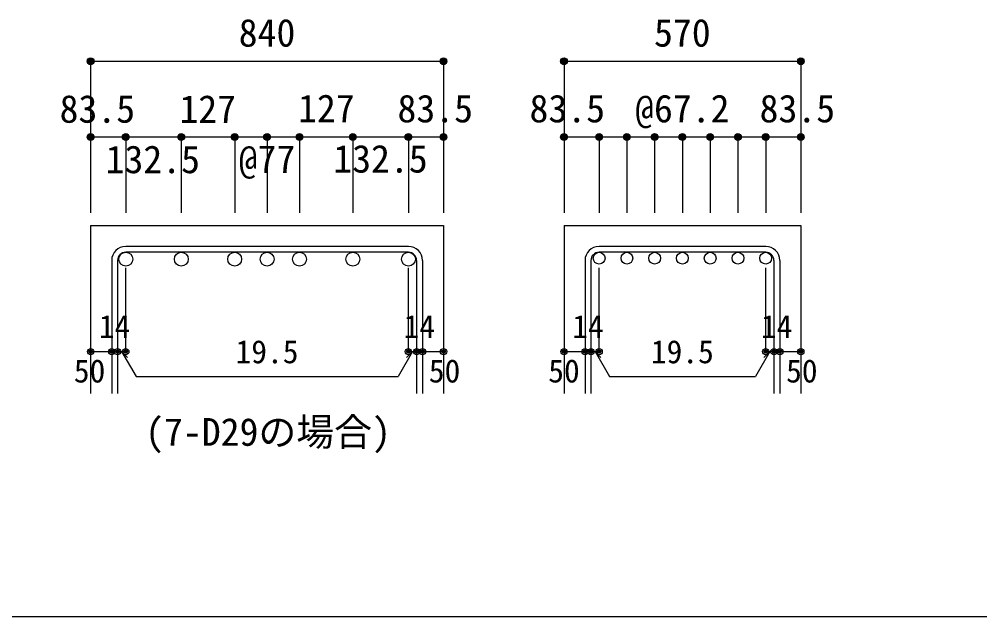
# Model space of a CAD drawing. Units: millimetres at full size, sheet at 1:30. Extents: x -5973 to 5954, y -4195 to 4201.
# Drawn here: x -1024 to 1259, y -4195 to -2775 of the extents above; entities that cross this region are included whole.
import ezdxf
from ezdxf.enums import TextEntityAlignment as Align

# ---------------------------------------------------------------- set-up
doc = ezdxf.new("R2010")
doc.units = ezdxf.units.MM
doc.header["$LTSCALE"] = 30
doc.header["$PDMODE"] = 32
doc.header["$PDSIZE"] = 15
for name, color, linetype in [('0-1_躯体線', 2, 'Continuous'), ('0-5_基礎梁筋', 7, 'Continuous'), ('0-6_スタラップ筋', 7, 'Continuous'), ('0-7_文字', 4, 'Continuous'), ('0-D_寸法', 4, 'Continuous'), ('F-0_枠', 6, 'Continuous')]:
    doc.layers.add(name, color=color, linetype=linetype)
doc.styles.add('ＭＳ ゴシック', font='')
doc.styles.get('ＭＳ ゴシック').set_extended_font_data('MS Gothic')

msp = doc.modelspace()

# ---------------------------------------------------------------- linework, layer by layer
at = {"layer": '0-1_躯体線'}
for p, q in [((-854.49, -3264.89), (-854.49, -3664.89)), ((-854.49, -3264.89), (-15.49, -3264.89)), ((-15.49, -3264.89), (-15.49, -3664.89)), ((270.94, -3264.89), (270.94, -3664.89)), ((270.94, -3264.89), (833.94, -3264.89)), ((833.94, -3264.89), (833.94, -3664.89))]:
    msp.add_line(p, q, dxfattribs=at)
at = {"layer": '0-5_基礎梁筋', "color": 3}
for centre, radius in [((-770.99, -3345.39), 16.5), ((-638.99, -3345.39), 16.5), ((-511.99, -3345.39), 16.5), ((-434.99, -3345.39), 16.5), ((-357.99, -3345.39), 16.5), ((-230.99, -3345.39), 16.5), ((-98.99, -3345.39), 16.5), ((354.44, -3342.89), 14), ((420.44, -3342.89), 14), ((486.44, -3342.89), 14), ((552.44, -3342.89), 14), ((618.44, -3342.89), 14), ((684.44, -3342.89), 14), ((750.44, -3342.89), 14)]:
    msp.add_circle(centre, radius, dxfattribs=at)
at = {"layer": '0-6_スタラップ筋'}
for p, q in [((-98.99, -3314.89), (-770.99, -3314.89)), ((-98.99, -3328.89), (-770.99, -3328.89)), ((750.44, -3314.89), (354.44, -3314.89)), ((750.44, -3328.89), (354.44, -3328.89)), ((-804.49, -3348.39), (-804.49, -3664.89)), ((-790.49, -3348.39), (-790.49, -3664.89)), ((-79.49, -3348.39), (-79.49, -3664.89)), ((-65.49, -3348.39), (-65.49, -3664.89)), ((320.94, -3348.39), (320.94, -3664.89)), ((334.94, -3348.39), (334.94, -3664.89)), ((769.94, -3348.39), (769.94, -3664.89)), ((783.94, -3348.39), (783.94, -3664.89))]:
    msp.add_line(p, q, dxfattribs=at)
for centre, radius, start, end in [((-770.99, -3348.39), 33.5, 90, 180), ((-770.99, -3348.39), 19.5, 90, 180), ((-98.99, -3348.39), 33.5, 0, 90), ((-98.99, -3348.39), 19.5, 0, 90), ((354.44, -3348.39), 33.5, 90, 180), ((354.44, -3348.39), 19.5, 90, 180), ((750.44, -3348.39), 33.5, 0, 90), ((750.44, -3348.39), 19.5, 0, 90)]:
    msp.add_arc(centre, radius, start, end, dxfattribs=at)
at = {"layer": '0-D_寸法'}
for p, q in [((-854.49, -2874.89), (-854.49, -3054.89)), ((-854.49, -2874.89), (-15.49, -2874.89)), ((-15.49, -2874.89), (-15.49, -3054.89)), ((270.94, -2874.89), (833.94, -2874.89)), ((833.94, -2874.89), (833.94, -3054.89)), ((833.94, -2874.89), (833.94, -3054.89)), ((-854.49, -3054.89), (-854.49, -3234.89)), ((-98.99, -3054.89), (-854.49, -3054.89)), ((-770.99, -3054.89), (-770.99, -3234.89)), ((-638.99, -3054.89), (-638.99, -3234.89)), ((-511.99, -3054.89), (-511.99, -3234.89)), ((-434.99, -3054.89), (-434.99, -3234.89)), ((-357.99, -3054.89), (-357.99, -3234.89)), ((-230.99, -3054.89), (-230.99, -3234.89)), ((-15.49, -3054.89), (-98.99, -3054.89)), ((-98.99, -3054.89), (-98.99, -3234.89)), ((-15.49, -3054.89), (-15.49, -3234.89)), ((354.44, -3054.89), (270.94, -3054.89)), ((354.44, -3054.89), (354.44, -3234.89)), ((552.44, -3054.89), (354.44, -3054.89)), ((420.44, -3054.89), (420.44, -3234.89)), ((486.44, -3054.89), (486.44, -3234.89)), ((552.44, -3054.89), (552.44, -3234.89)), ((750.44, -3054.89), (552.44, -3054.89)), ((618.44, -3054.89), (618.44, -3234.89)), ((684.44, -3054.89), (684.44, -3234.89)), ((750.44, -3054.89), (750.44, -3234.89)), ((833.94, -3054.89), (750.44, -3054.89)), ((833.94, -3054.89), (833.94, -3234.89)), ((833.94, -3054.89), (833.94, -3234.89)), ((-770.99, -3564.89), (-770.99, -3365.56)), ((-98.99, -3564.89), (-98.99, -3365.56)), ((750.44, -3564.89), (750.44, -3365.56)), ((-854.49, -3564.89), (-804.49, -3564.89)), ((-804.49, -3564.89), (-770.99, -3564.89)), ((-780.74, -3564.89), (-766.6, -3579.04)), ((-780.74, -3564.89), (-746.51, -3624.17)), ((-89.24, -3564.89), (-123.46, -3624.17)), ((-89.24, -3564.89), (-103.38, -3579.04)), ((-98.99, -3564.89), (-15.49, -3564.89)), ((-79.49, -3564.89), (-65.49, -3564.89)), ((270.94, -3564.89), (320.94, -3564.89)), ((344.69, -3564.89), (378.91, -3624.17)), ((344.69, -3564.89), (358.83, -3579.04)), ((760.19, -3564.89), (725.96, -3624.17)), ((760.19, -3564.89), (746.04, -3579.04)), ((750.44, -3564.89), (833.94, -3564.89)), ((769.94, -3564.89), (783.94, -3564.89)), ((-746.51, -3624.17), (-123.46, -3624.17)), ((378.91, -3624.17), (725.96, -3624.17))]:
    msp.add_line(p, q, dxfattribs=at)
for points in [[(-15.49, -2874.89), (-15.49, -3054.89), (-15.49, -3234.89)], [(270.94, -2874.89), (270.94, -3054.89), (270.94, -3234.89)], [(320.94, -3564.89), (354.44, -3564.89), (354.44, -3365.56)]]:
    msp.add_lwpolyline(points, dxfattribs=at)
for centre, radius in [((-854.49, -2874.89), 8), ((-854.49, -2874.89), 7.2), ((-854.49, -2874.89), 6.4), ((-854.49, -2874.89), 5.6), ((-854.49, -2874.89), 4.8), ((-854.49, -2874.89), 4), ((-854.49, -2874.89), 3.2), ((-854.49, -2874.89), 2.4), ((-854.49, -2874.89), 1.6), ((-854.49, -2874.89), 0.8), ((-15.49, -2874.89), 8), ((-15.49, -2874.89), 7.2), ((-15.49, -2874.89), 6.4), ((-15.49, -2874.89), 5.6), ((-15.49, -2874.89), 4.8), ((-15.49, -2874.89), 4), ((-15.49, -2874.89), 3.2), ((-15.49, -2874.89), 2.4), ((-15.49, -2874.89), 1.6), ((-15.49, -2874.89), 0.8), ((270.94, -2874.89), 8), ((270.94, -2874.89), 7.2), ((270.94, -2874.89), 6.4), ((270.94, -2874.89), 5.6), ((270.94, -2874.89), 4.8), ((270.94, -2874.89), 4), ((270.94, -2874.89), 3.2), ((270.94, -2874.89), 2.4), ((270.94, -2874.89), 1.6), ((270.94, -2874.89), 0.8), ((833.94, -2874.89), 8), ((833.94, -2874.89), 7.2), ((833.94, -2874.89), 6.4), ((833.94, -2874.89), 5.6), ((833.94, -2874.89), 4.8), ((833.94, -2874.89), 4), ((833.94, -2874.89), 3.2), ((833.94, -2874.89), 2.4), ((833.94, -2874.89), 1.6), ((833.94, -2874.89), 0.8), ((-854.49, -3054.89), 8), ((-854.49, -3054.89), 7.2), ((-854.49, -3054.89), 6.4), ((-854.49, -3054.89), 5.6), ((-854.49, -3054.89), 4.8), ((-854.49, -3054.89), 4), ((-854.49, -3054.89), 3.2), ((-854.49, -3054.89), 2.4), ((-854.49, -3054.89), 1.6), ((-854.49, -3054.89), 0.8), ((-770.99, -3054.89), 8), ((-770.99, -3054.89), 7.2), ((-770.99, -3054.89), 6.4), ((-770.99, -3054.89), 5.6), ((-770.99, -3054.89), 4.8), ((-770.99, -3054.89), 4), ((-770.99, -3054.89), 3.2), ((-770.99, -3054.89), 2.4), ((-770.99, -3054.89), 1.6), ((-770.99, -3054.89), 0.8), ((-638.99, -3054.89), 8), ((-638.99, -3054.89), 7.2), ((-638.99, -3054.89), 6.4), ((-638.99, -3054.89), 5.6), ((-638.99, -3054.89), 4.8), ((-638.99, -3054.89), 4), ((-638.99, -3054.89), 3.2), ((-638.99, -3054.89), 2.4), ((-638.99, -3054.89), 1.6), ((-638.99, -3054.89), 0.8), ((-511.99, -3054.89), 8), ((-511.99, -3054.89), 7.2), ((-511.99, -3054.89), 6.4), ((-511.99, -3054.89), 5.6), ((-511.99, -3054.89), 4.8), ((-511.99, -3054.89), 4), ((-511.99, -3054.89), 3.2), ((-511.99, -3054.89), 2.4), ((-511.99, -3054.89), 1.6), ((-511.99, -3054.89), 0.8), ((-434.99, -3054.89), 8), ((-434.99, -3054.89), 7.2), ((-434.99, -3054.89), 6.4), ((-434.99, -3054.89), 5.6), ((-434.99, -3054.89), 4.8), ((-434.99, -3054.89), 4), ((-434.99, -3054.89), 3.2), ((-434.99, -3054.89), 2.4), ((-434.99, -3054.89), 1.6), ((-434.99, -3054.89), 0.8), ((-357.99, -3054.89), 8), ((-357.99, -3054.89), 7.2), ((-357.99, -3054.89), 6.4), ((-357.99, -3054.89), 5.6), ((-357.99, -3054.89), 4.8), ((-357.99, -3054.89), 4), ((-357.99, -3054.89), 3.2), ((-357.99, -3054.89), 2.4), ((-357.99, -3054.89), 1.6), ((-357.99, -3054.89), 0.8), ((-230.99, -3054.89), 8), ((-230.99, -3054.89), 7.2), ((-230.99, -3054.89), 6.4), ((-230.99, -3054.89), 5.6), ((-230.99, -3054.89), 4.8), ((-230.99, -3054.89), 4), ((-230.99, -3054.89), 3.2), ((-230.99, -3054.89), 2.4), ((-230.99, -3054.89), 1.6), ((-230.99, -3054.89), 0.8), ((-98.99, -3054.89), 8), ((-98.99, -3054.89), 7.2), ((-98.99, -3054.89), 6.4), ((-98.99, -3054.89), 5.6), ((-98.99, -3054.89), 4.8), ((-98.99, -3054.89), 4), ((-98.99, -3054.89), 3.2), ((-98.99, -3054.89), 2.4), ((-98.99, -3054.89), 1.6), ((-98.99, -3054.89), 0.8), ((-15.49, -3054.89), 8), ((-15.49, -3054.89), 7.2), ((-15.49, -3054.89), 6.4), ((-15.49, -3054.89), 5.6), ((-15.49, -3054.89), 4.8), ((-15.49, -3054.89), 4), ((-15.49, -3054.89), 3.2), ((-15.49, -3054.89), 2.4), ((-15.49, -3054.89), 1.6), ((-15.49, -3054.89), 0.8), ((270.94, -3054.89), 8), ((270.94, -3054.89), 7.2), ((270.94, -3054.89), 6.4), ((270.94, -3054.89), 5.6), ((270.94, -3054.89), 4.8), ((270.94, -3054.89), 4), ((270.94, -3054.89), 3.2), ((270.94, -3054.89), 2.4), ((270.94, -3054.89), 1.6), ((270.94, -3054.89), 0.8), ((354.44, -3054.89), 8), ((354.44, -3054.89), 7.2), ((354.44, -3054.89), 6.4), ((354.44, -3054.89), 5.6), ((354.44, -3054.89), 4.8), ((354.44, -3054.89), 4), ((354.44, -3054.89), 3.2), ((354.44, -3054.89), 2.4), ((354.44, -3054.89), 1.6), ((354.44, -3054.89), 0.8), ((420.44, -3054.89), 8), ((420.44, -3054.89), 7.2), ((420.44, -3054.89), 6.4), ((420.44, -3054.89), 5.6), ((420.44, -3054.89), 4.8), ((420.44, -3054.89), 4), ((420.44, -3054.89), 3.2), ((420.44, -3054.89), 2.4), ((420.44, -3054.89), 1.6), ((420.44, -3054.89), 0.8), ((486.44, -3054.89), 8), ((486.44, -3054.89), 7.2), ((486.44, -3054.89), 6.4), ((486.44, -3054.89), 5.6), ((486.44, -3054.89), 4.8), ((486.44, -3054.89), 4), ((486.44, -3054.89), 3.2), ((486.44, -3054.89), 2.4), ((486.44, -3054.89), 1.6), ((486.44, -3054.89), 0.8), ((552.44, -3054.89), 8), ((552.44, -3054.89), 7.2), ((552.44, -3054.89), 6.4), ((552.44, -3054.89), 5.6), ((552.44, -3054.89), 4.8), ((552.44, -3054.89), 4), ((552.44, -3054.89), 3.2), ((552.44, -3054.89), 2.4), ((552.44, -3054.89), 1.6), ((552.44, -3054.89), 0.8), ((618.44, -3054.89), 8), ((618.44, -3054.89), 7.2), ((618.44, -3054.89), 6.4), ((618.44, -3054.89), 5.6), ((618.44, -3054.89), 4.8), ((618.44, -3054.89), 4), ((618.44, -3054.89), 3.2), ((618.44, -3054.89), 2.4), ((618.44, -3054.89), 1.6), ((618.44, -3054.89), 0.8), ((684.44, -3054.89), 8), ((684.44, -3054.89), 7.2), ((684.44, -3054.89), 6.4), ((684.44, -3054.89), 5.6), ((684.44, -3054.89), 4.8), ((684.44, -3054.89), 4), ((684.44, -3054.89), 3.2), ((684.44, -3054.89), 2.4), ((684.44, -3054.89), 1.6), ((684.44, -3054.89), 0.8), ((750.44, -3054.89), 8), ((750.44, -3054.89), 7.2), ((750.44, -3054.89), 6.4), ((750.44, -3054.89), 5.6), ((750.44, -3054.89), 4.8), ((750.44, -3054.89), 4), ((750.44, -3054.89), 3.2), ((750.44, -3054.89), 2.4), ((750.44, -3054.89), 1.6), ((750.44, -3054.89), 0.8), ((833.94, -3054.89), 8), ((833.94, -3054.89), 7.2), ((833.94, -3054.89), 6.4), ((833.94, -3054.89), 5.6), ((833.94, -3054.89), 4.8), ((833.94, -3054.89), 4), ((833.94, -3054.89), 3.2), ((833.94, -3054.89), 2.4), ((833.94, -3054.89), 1.6), ((833.94, -3054.89), 0.8), ((-854.49, -3564.89), 4), ((-854.49, -3564.89), 3.6), ((-854.49, -3564.89), 3.2), ((-854.49, -3564.89), 2.8), ((-854.49, -3564.89), 2.4), ((-804.49, -3564.89), 4), ((-804.49, -3564.89), 3.6), ((-804.49, -3564.89), 3.2), ((-804.49, -3564.89), 2.8), ((-804.49, -3564.89), 2.4), ((-790.49, -3564.89), 4), ((-790.49, -3564.89), 3.6), ((-790.49, -3564.89), 3.2), ((-790.49, -3564.89), 2.8), ((-790.49, -3564.89), 2.4), ((-770.99, -3564.89), 4), ((-770.99, -3564.89), 3.6), ((-770.99, -3564.89), 3.2), ((-770.99, -3564.89), 2.8), ((-770.99, -3564.89), 2.4), ((-98.99, -3564.89), 4), ((-98.99, -3564.89), 3.6), ((-98.99, -3564.89), 3.2), ((-98.99, -3564.89), 2.8), ((-98.99, -3564.89), 2.4), ((-79.49, -3564.89), 4), ((-79.49, -3564.89), 3.6), ((-79.49, -3564.89), 3.2), ((-79.49, -3564.89), 2.8), ((-79.49, -3564.89), 2.4), ((-65.49, -3564.89), 4), ((-65.49, -3564.89), 3.6), ((-65.49, -3564.89), 3.2), ((-65.49, -3564.89), 2.8), ((-65.49, -3564.89), 2.4), ((-15.49, -3564.89), 4), ((-15.49, -3564.89), 3.6), ((-15.49, -3564.89), 3.2), ((-15.49, -3564.89), 2.8), ((-15.49, -3564.89), 2.4), ((270.94, -3564.89), 4), ((270.94, -3564.89), 3.6), ((270.94, -3564.89), 3.2), ((270.94, -3564.89), 2.8), ((270.94, -3564.89), 2.4), ((320.94, -3564.89), 4), ((320.94, -3564.89), 3.6), ((320.94, -3564.89), 3.2), ((320.94, -3564.89), 2.8), ((320.94, -3564.89), 2.4), ((334.94, -3564.89), 4), ((334.94, -3564.89), 3.6), ((334.94, -3564.89), 3.2), ((334.94, -3564.89), 2.8), ((334.94, -3564.89), 2.4), ((354.44, -3564.89), 4), ((354.44, -3564.89), 3.6), ((354.44, -3564.89), 3.2), ((354.44, -3564.89), 2.8), ((354.44, -3564.89), 2.4), ((750.44, -3564.89), 4), ((750.44, -3564.89), 3.6), ((750.44, -3564.89), 3.2), ((750.44, -3564.89), 2.8), ((750.44, -3564.89), 2.4), ((769.94, -3564.89), 4), ((769.94, -3564.89), 3.6), ((769.94, -3564.89), 3.2), ((769.94, -3564.89), 2.8), ((769.94, -3564.89), 2.4), ((783.94, -3564.89), 4), ((783.94, -3564.89), 3.6), ((783.94, -3564.89), 3.2), ((783.94, -3564.89), 2.8), ((783.94, -3564.89), 2.4), ((833.94, -3564.89), 4), ((833.94, -3564.89), 3.6), ((833.94, -3564.89), 3.2), ((833.94, -3564.89), 2.8), ((833.94, -3564.89), 2.4), ((-854.49, -3564.89), 2), ((-854.49, -3564.89), 1.6), ((-854.49, -3564.89), 1.2), ((-854.49, -3564.89), 0.8), ((-854.49, -3564.89), 0.4), ((-804.49, -3564.89), 2), ((-804.49, -3564.89), 1.6), ((-804.49, -3564.89), 1.2), ((-804.49, -3564.89), 0.8), ((-804.49, -3564.89), 0.4), ((-790.49, -3564.89), 2), ((-790.49, -3564.89), 1.6), ((-790.49, -3564.89), 1.2), ((-790.49, -3564.89), 0.8), ((-790.49, -3564.89), 0.4), ((-770.99, -3564.89), 2), ((-770.99, -3564.89), 1.6), ((-770.99, -3564.89), 1.2), ((-770.99, -3564.89), 0.8), ((-770.99, -3564.89), 0.4), ((-98.99, -3564.89), 2), ((-98.99, -3564.89), 1.6), ((-98.99, -3564.89), 1.2), ((-98.99, -3564.89), 0.8), ((-98.99, -3564.89), 0.4), ((-79.49, -3564.89), 2), ((-79.49, -3564.89), 1.6), ((-79.49, -3564.89), 1.2), ((-79.49, -3564.89), 0.8), ((-79.49, -3564.89), 0.4), ((-65.49, -3564.89), 2), ((-65.49, -3564.89), 1.6), ((-65.49, -3564.89), 1.2), ((-65.49, -3564.89), 0.8), ((-65.49, -3564.89), 0.4), ((-15.49, -3564.89), 2), ((-15.49, -3564.89), 1.6), ((-15.49, -3564.89), 1.2), ((-15.49, -3564.89), 0.8), ((-15.49, -3564.89), 0.4), ((270.94, -3564.89), 2), ((270.94, -3564.89), 1.6), ((270.94, -3564.89), 1.2), ((270.94, -3564.89), 0.8), ((270.94, -3564.89), 0.4), ((320.94, -3564.89), 2), ((320.94, -3564.89), 1.6), ((320.94, -3564.89), 1.2), ((320.94, -3564.89), 0.8), ((320.94, -3564.89), 0.4), ((334.94, -3564.89), 2), ((334.94, -3564.89), 1.6), ((334.94, -3564.89), 1.2), ((334.94, -3564.89), 0.8), ((334.94, -3564.89), 0.4), ((354.44, -3564.89), 2), ((354.44, -3564.89), 1.6), ((354.44, -3564.89), 1.2), ((354.44, -3564.89), 0.8), ((354.44, -3564.89), 0.4), ((750.44, -3564.89), 2), ((750.44, -3564.89), 1.6), ((750.44, -3564.89), 1.2), ((750.44, -3564.89), 0.8), ((750.44, -3564.89), 0.4), ((769.94, -3564.89), 2), ((769.94, -3564.89), 1.6), ((769.94, -3564.89), 1.2), ((769.94, -3564.89), 0.8), ((769.94, -3564.89), 0.4), ((783.94, -3564.89), 2), ((783.94, -3564.89), 1.6), ((783.94, -3564.89), 1.2), ((783.94, -3564.89), 0.8), ((783.94, -3564.89), 0.4), ((833.94, -3564.89), 2), ((833.94, -3564.89), 1.6), ((833.94, -3564.89), 1.2), ((833.94, -3564.89), 0.8), ((833.94, -3564.89), 0.4)]:
    msp.add_circle(centre, radius, dxfattribs=at)
at = {"layer": '0-D_寸法', "color": 7}
for p in [(-854.49, -2874.89), (-15.49, -2874.89), (270.94, -2874.89), (833.94, -2874.89), (-854.49, -3054.89), (-770.99, -3054.89), (-638.99, -3054.89), (-511.99, -3054.89), (-434.99, -3054.89), (-357.99, -3054.89), (-230.99, -3054.89), (-98.99, -3054.89), (-15.49, -3054.89), (270.94, -3054.89), (354.44, -3054.89), (420.44, -3054.89), (486.44, -3054.89), (552.44, -3054.89), (618.44, -3054.89), (684.44, -3054.89), (750.44, -3054.89), (833.94, -3054.89), (-854.49, -3564.89), (-804.49, -3564.89), (-790.49, -3564.89), (-770.99, -3564.89), (-98.99, -3564.89), (-79.49, -3564.89), (-65.49, -3564.89), (-15.49, -3564.89), (270.94, -3564.89), (320.94, -3564.89), (334.94, -3564.89), (354.44, -3564.89), (750.44, -3564.89), (769.94, -3564.89), (783.94, -3564.89), (833.94, -3564.89)]:
    msp.add_point(p, dxfattribs=at)
at = {"layer": 'F-0_枠'}
msp.add_line((5954.1, -4195.24), (-5972.88, -4195.24), dxfattribs=at)

# ---------------------------------------------------------------- texts
at = {"layer": '0-7_文字', "color": 7, "style": 'ＭＳ ゴシック'}
msp.add_text('(7-D29の場合)', height=65.98, dxfattribs=at).set_placement((-724.88, -3808.66), align=Align.BOTTOM_LEFT)
at = {"layer": '0-D_寸法', "style": 'ＭＳ ゴシック'}
for s, height, p in [('840', 65.98, (-502.49, -2859.89)), ('570', 65.98, (484.94, -2859.89)), ('83.5', 65.98, (-928.3, -3040.74)), ('127', 65.98, (-643.38, -3041.09)), ('127', 65.98, (-361.39, -3039.52)), ('83.5', 65.98, (-124.99, -3039.89)), ('83.5', 65.98, (188.94, -3039.89)), ('@67.2', 65.98, (439.94, -3039.89)), ('83.5', 65.98, (735.94, -3039.89)), ('132.5', 65.98, (-818.97, -3160.68)), ('@77', 65.98, (-502.49, -3159.89)), ('132.5', 65.98, (-277.6, -3159.32)), ('14', 54.99, (-835.02, -3549.44)), ('14', 54.99, (-110.44, -3549.44)), ('14', 54.99, (290.4, -3549.44)), ('14', 54.99, (738.98, -3549.44)), ('19.5', 54.99, (-509.99, -3609.17)), ('19.5', 54.99, (477.44, -3609.17)), ('50', 54.99, (-894.49, -3654.89)), ('50', 54.99, (-50.49, -3654.89)), ('50', 54.99, (233.44, -3654.89)), ('50', 54.99, (798.94, -3654.89))]:
    msp.add_text(s, height=height, dxfattribs=at).set_placement(p, align=Align.BOTTOM_LEFT)

doc.saveas('drawing.dxf')
